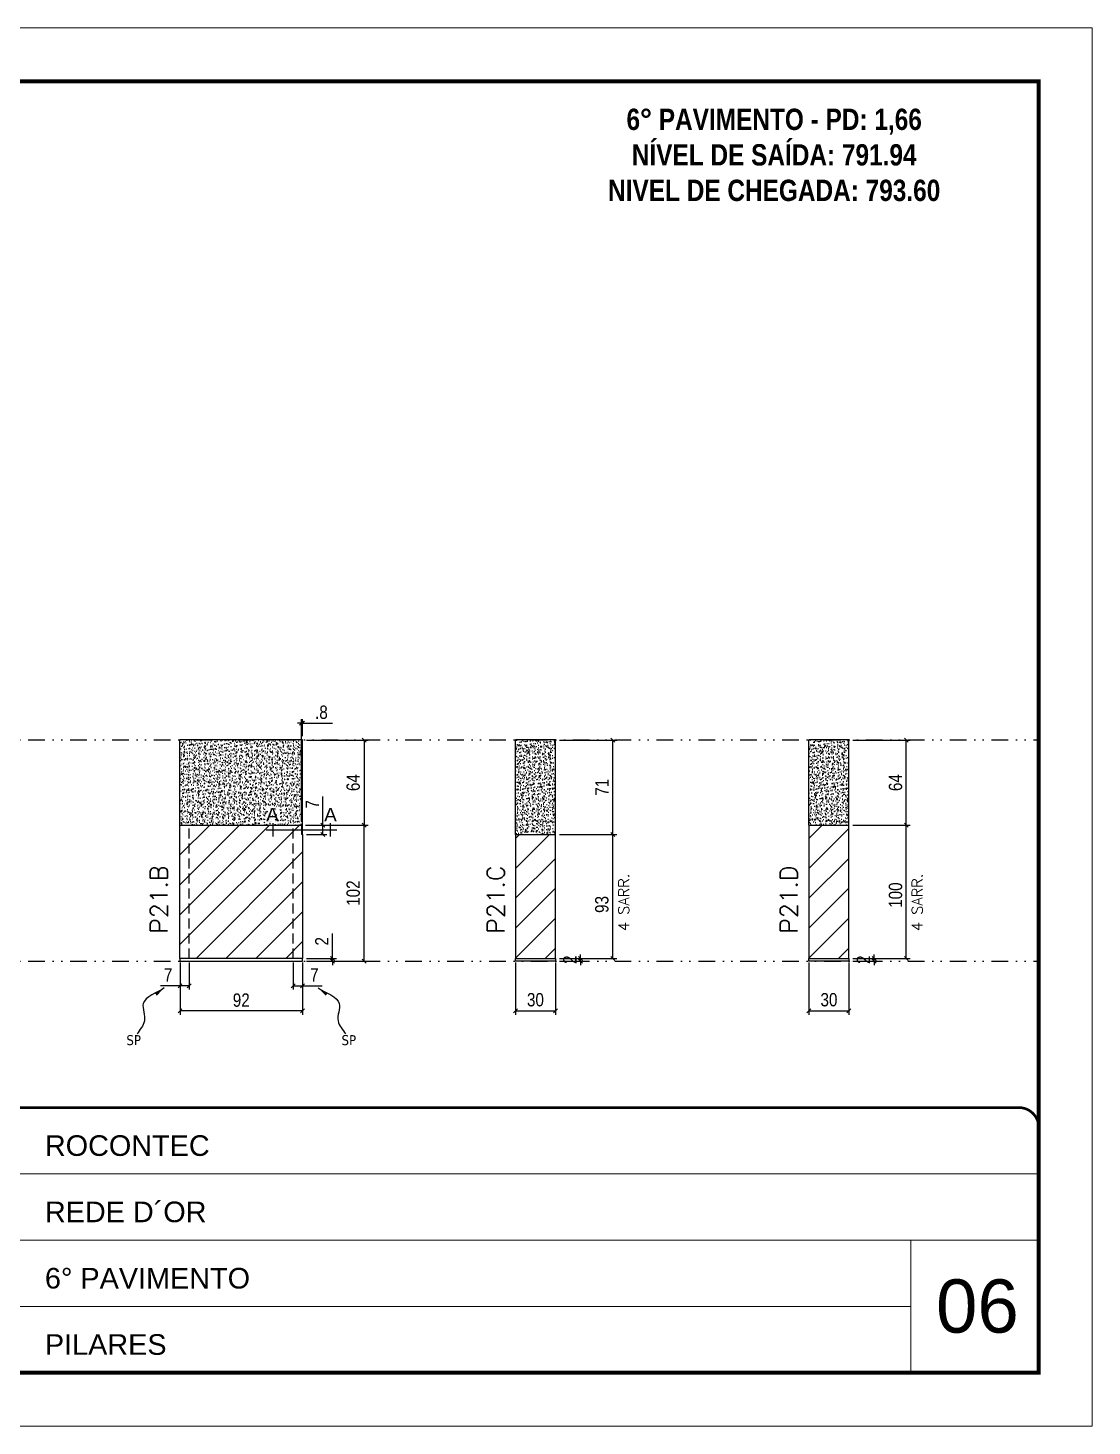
# Model space of a CAD drawing. Extents: x 28748 to 35002, y 14885 to 43501.
# Drawn here: x 31033 to 31832, y 41302 to 42352 of the extents above; entities that cross this region are included whole.
import ezdxf
from ezdxf.enums import TextEntityAlignment as Align

# ---------------------------------------------------------------- set-up
doc = ezdxf.new("R2010")
doc.units = 0
for name, pattern in [('CONTINUO', [0]), ('DASHED', [0.75, 0.5, -0.25]), ('DIVIDE2', [0.625, 0.25, -0.125, 0, -0.125, 0, -0.125]), ('HIDDEN', [0.375, 0.25, -0.125])]:
    doc.linetypes.add(name, pattern=pattern)
for name, color, linetype, lineweight in [('CARIMBO', 255, 'Continuous', 9), ('Folhas', 255, 'Continuous', 9), ('Hachura', 251, 'Continuous', 9), ('SARRAFO DE PRESSAO', 251, 'DASHED', 9), ('Texto Seção', 7, 'Continuous', 15)]:
    doc.layers.add(name, color=color, linetype=linetype, lineweight=lineweight)
for name, color, linetype in [('COTA', 241, 'Continuous'), ('detalhes', 4, 'Continuous'), ('NOMENCLATURA', 7, 'Continuous'), ('Nível', 160, 'Continuous'), ('Painéis', 200, 'Continuous'), ('Sarrafo de Pressão', 42, 'HIDDEN'), ('texto', 7, 'Continuous')]:
    doc.layers.add(name, color=color, linetype=linetype)
doc.styles.add('ARIAL', font='arial.ttf')
doc.styles.add('COTA TECNICA', font='techl___.ttf', dxfattribs={"height": 10})
doc.styles.add('COTA TECNICA-50', font='techl___.ttf', dxfattribs={"height": 10})
doc.styles.add('REGUA-120', font='ROMANS.shx', dxfattribs={"height": 15})
doc.styles.add('ROMANC', font='techb___.ttf', dxfattribs={"height": 2.5})
doc.styles.add('ROMANS', font='romans.shx')
doc.styles.get("Standard").update_dxf_attribs({"font": 'arial.ttf'})
doc.dimstyles.new('COTA PAINEL-50', dxfattribs={"dimtxt": 10, "dimasz": 3, "dimexe": 3, "dimexo": 3, "dimgap": 3, "dimtad": 1, "dimdec": 1, "dimzin": 12, "dimdsep": 46, "dimtxsty": 'COTA TECNICA-50', "dimblk1": 'OBLIQUE', "dimblk2": 'OBLIQUE', "dimsah": 1, "dimcen": 0.9, "dimclrd": 4, "dimclre": 4, "dimclrt": 240, "dimadec": 1, "dimazin": 3, "dimtfac": 1, "dimtdec": 1, "dimtmove": 0, "dimatfit": 3, "dimfxl": 1, "dimtolj": 1, "dimtzin": 12, "dimarcsym": 0})
doc.dimstyles.new('PAINEL', dxfattribs={"dimtxt": 10, "dimasz": 3, "dimexe": 3, "dimexo": 3, "dimgap": 3, "dimtad": 1, "dimdec": 1, "dimzin": 12, "dimdsep": 46, "dimtxsty": 'COTA TECNICA', "dimblk1": 'OBLIQUE', "dimblk2": 'OBLIQUE', "dimsah": 1, "dimcen": 0.9, "dimclrd": 4, "dimclre": 4, "dimclrt": 240, "dimadec": 1, "dimazin": 3, "dimtfac": 1, "dimtdec": 1, "dimtmove": 0, "dimatfit": 3, "dimfxl": 1, "dimtolj": 1, "dimtzin": 12, "dimarcsym": 0})
doc.dimstyles.get("Standard").update_dxf_attribs({"dimtxt": 0.18, "dimasz": 0.18, "dimexe": 0.18, "dimexo": 0.0625, "dimgap": 0.09, "dimtad": 0, "dimtih": 1, "dimtoh": 1, "dimdec": 4, "dimzin": 0, "dimdsep": 46, "dimtxsty": 'Standard', "dimcen": 0.09, "dimadec": 0, "dimazin": 0, "dimtfac": 1, "dimtdec": 4, "dimtofl": 0, "dimtmove": 0, "dimatfit": 3, "dimfxl": 1, "dimtolj": 1, "dimtzin": 0, "dimarcsym": 0})

# ---------------------------------------------------------------- blocks, each defined once
blk = doc.blocks.new('9999999999')
at = {"color": 30, "linetype": 'CONTINUO'}
for p, q in [((98564.6, 34379.6), (99584, 34379.6)), ((98564.6, 34329.8), (99488, 34329.8)), ((99584, 34329.8), (99488, 34329.8)), ((99488, 34329.8), (99488, 34230.2)), ((98564.6, 34280), (99488, 34280))]:
    blk.add_line(p, q, dxfattribs=at)
at = {"color": 30, "linetype": 'CONTINUO', "const_width": 2}
blk.add_lwpolyline([(99584, 34230.2), (99584, 34414.4, 0.414214), (99569, 34429.4), (98229, 34429.4, 0.414214), (98214, 34414.4), (98214, 34245.2, 0.414214), (98229, 34230.2), (99584, 34230.2)], format="xyb", dxfattribs=at)
at = {"layer": 'Folhas'}
blk.add_lwpolyline([(98139, 34190.2), (99624, 34190.2), (99624, 35240.2), (98139, 35240.2)], close=True, dxfattribs=at)
at = {"layer": 'Folhas', "color": 30, "const_width": 3}
blk.add_lwpolyline([(98214, 34230.2), (99584, 34230.2), (99584, 35200.2), (98214, 35200.2)], close=True, dxfattribs=at)
at = {"color": 7, "linetype": 'Continuous', "ltscale": 5, "style": 'ARIAL'}
for s, height, p in [('ROCONTEC', 15.48, (98837.7, 34393.1)), ('REDE D´OR', 15.48, (98837.7, 34343.3)), ('6° PAVIMENTO', 15.483, (98837.7, 34293.5)), ('PILARES', 15.48, (98837.7, 34243.7))]:
    blk.add_text(s, height=height, dxfattribs=at).set_placement(p)
blk = doc.blocks.new('_Oblique')
at = {"color": 0, "linetype": 'ByBlock', "lineweight": -2}
blk.add_line((-0.5, -0.5), (0.5, 0.5), dxfattribs=at)
blk = doc.blocks.new('*D208')
at = {"layer": 'COTA', "color": 4, "lineweight": -2, "transparency": 16777216}
for p, q in [((31398.9, 41650.4), (31398.9, 41611.1)), ((31428.9, 41650.4), (31428.9, 41611.1)), ((31398.9, 41614.1), (31428.9, 41614.1))]:
    blk.add_line(p, q, dxfattribs=at)
at = {"layer": 'Defpoints', "color": 0, "transparency": 16777216}
for p in [(31398.9, 41653.4), (31428.9, 41653.4), (31428.9, 41614.1)]:
    blk.add_point(p, dxfattribs=at)
at = {"layer": 'COTA', "color": 4, "lineweight": -2, "transparency": 16777216, "xscale": 3, "yscale": 3, "zscale": 3, "rotation": 180}
blk.add_blockref('_Oblique', (31398.9, 41614.1), dxfattribs=at)
at = {"layer": 'COTA', "color": 4, "lineweight": -2, "transparency": 16777216, "xscale": 3, "yscale": 3, "zscale": 3}
blk.add_blockref('_Oblique', (31428.9, 41614.1), dxfattribs=at)
at = {"layer": 'COTA', "color": 240, "transparency": 16777216, "insert": (31413.9, 41622.3), "char_height": 10, "attachment_point": 5, "style": 'COTA TECNICA'}
blk.add_mtext('\\A1;30', dxfattribs=at)
blk = doc.blocks.new('*D209')
at = {"layer": 'COTA', "color": 4, "lineweight": -2, "transparency": 16777216}
for p, q in [((31447.8, 41653.4), (31447.8, 41656.4)), ((31431.9, 41653.4), (31450.8, 41653.4)), ((31431.9, 41651.4), (31450.8, 41651.4)), ((31447.8, 41651.4), (31447.8, 41653.4)), ((31447.8, 41651.4), (31447.8, 41648.4))]:
    blk.add_line(p, q, dxfattribs=at)
at = {"layer": 'Defpoints', "color": 0, "transparency": 16777216}
for p in [(31428.9, 41653.4), (31428.9, 41651.4), (31447.8, 41653.4)]:
    blk.add_point(p, dxfattribs=at)
at = {"layer": 'COTA', "color": 4, "lineweight": -2, "transparency": 16777216, "xscale": 3, "yscale": 3, "zscale": 3}
for p, rotation in [((31447.8, 41653.4), 270), ((31447.8, 41651.4), 90)]:
    blk.add_blockref('_Oblique', p, dxfattribs=dict(at, rotation=rotation))
at = {"layer": 'COTA', "color": 240, "transparency": 16777216, "insert": (31439.8, 41652.4), "char_height": 10, "attachment_point": 5, "rotation": 90, "style": 'COTA TECNICA-50'}
blk.add_mtext('\\A1;2', dxfattribs=at)
blk = doc.blocks.new('*D1466')
at = {"layer": 'COTA', "color": 4, "linetype": 'ByBlock', "lineweight": -2, "transparency": 16777216}
for p, q in [((31431.9, 41746.4), (31475, 41746.4)), ((31472, 41653.4), (31472, 41746.4)), ((31431.9, 41653.4), (31475, 41653.4))]:
    blk.add_line(p, q, dxfattribs=at)
at = {"layer": 'Defpoints', "color": 0, "linetype": 'ByBlock', "transparency": 16777216}
for p in [(31428.9, 41746.4), (31472, 41746.4), (31428.9, 41653.4)]:
    blk.add_point(p, dxfattribs=at)
at = {"layer": 'COTA', "color": 4, "linetype": 'ByBlock', "lineweight": -2, "transparency": 16777216, "xscale": 3, "yscale": 3, "zscale": 3}
for p, rotation in [((31472, 41746.4), 90), ((31472, 41653.4), 270)]:
    blk.add_blockref('_Oblique', p, dxfattribs=dict(at, rotation=rotation))
at = {"layer": 'COTA', "color": 240, "linetype": 'ByBlock', "transparency": 16777216, "insert": (31463.8, 41693.9), "char_height": 10, "attachment_point": 5, "rotation": 90, "style": 'COTA TECNICA'}
blk.add_mtext('\\A1;93', dxfattribs=at)
blk = doc.blocks.new('*D2279')
at = {"layer": 'COTA', "color": 4, "lineweight": -2, "transparency": 16777216}
for p, q in [((31431.9, 41817.4), (31475, 41817.4)), ((31472, 41746.4), (31472, 41817.4)), ((31431.9, 41746.4), (31475, 41746.4))]:
    blk.add_line(p, q, dxfattribs=at)
at = {"layer": 'Defpoints', "color": 0, "transparency": 16777216}
for p in [(31428.9, 41817.4), (31472, 41817.4), (31428.9, 41746.4)]:
    blk.add_point(p, dxfattribs=at)
at = {"layer": 'COTA', "color": 4, "lineweight": -2, "transparency": 16777216, "xscale": 3, "yscale": 3, "zscale": 3}
for p, rotation in [((31472, 41817.4), 90), ((31472, 41746.4), 270)]:
    blk.add_blockref('_Oblique', p, dxfattribs=dict(at, rotation=rotation))
at = {"layer": 'COTA', "color": 240, "transparency": 16777216, "insert": (31463.9, 41781.9), "char_height": 10, "attachment_point": 5, "rotation": 90, "style": 'COTA TECNICA'}
blk.add_mtext('\\A1;71', dxfattribs=at)
blk = doc.blocks.new('*D2280')
at = {"layer": 'COTA', "color": 4, "lineweight": -2, "transparency": 16777216}
for p, q in [((31619.3, 41650.4), (31619.3, 41611.1)), ((31649.3, 41650.4), (31649.3, 41611.1)), ((31619.3, 41614.1), (31649.3, 41614.1))]:
    blk.add_line(p, q, dxfattribs=at)
at = {"layer": 'Defpoints', "color": 0, "transparency": 16777216}
for p in [(31619.3, 41653.4), (31649.3, 41653.4), (31649.3, 41614.1)]:
    blk.add_point(p, dxfattribs=at)
at = {"layer": 'COTA', "color": 4, "lineweight": -2, "transparency": 16777216, "xscale": 3, "yscale": 3, "zscale": 3, "rotation": 180}
blk.add_blockref('_Oblique', (31619.3, 41614.1), dxfattribs=at)
at = {"layer": 'COTA', "color": 4, "lineweight": -2, "transparency": 16777216, "xscale": 3, "yscale": 3, "zscale": 3}
blk.add_blockref('_Oblique', (31649.3, 41614.1), dxfattribs=at)
at = {"layer": 'COTA', "color": 240, "transparency": 16777216, "insert": (31634.3, 41622.3), "char_height": 10, "attachment_point": 5, "style": 'COTA TECNICA'}
blk.add_mtext('\\A1;30', dxfattribs=at)
blk = doc.blocks.new('*D2281')
at = {"layer": 'COTA', "color": 4, "lineweight": -2, "transparency": 16777216}
for p, q in [((31668.2, 41653.4), (31668.2, 41656.4)), ((31652.3, 41653.4), (31671.2, 41653.4)), ((31652.3, 41651.4), (31671.2, 41651.4)), ((31668.2, 41651.4), (31668.2, 41653.4)), ((31668.2, 41651.4), (31668.2, 41648.4))]:
    blk.add_line(p, q, dxfattribs=at)
at = {"layer": 'Defpoints', "color": 0, "transparency": 16777216}
for p in [(31649.3, 41653.4), (31649.3, 41651.4), (31668.2, 41653.4)]:
    blk.add_point(p, dxfattribs=at)
at = {"layer": 'COTA', "color": 4, "lineweight": -2, "transparency": 16777216, "xscale": 3, "yscale": 3, "zscale": 3}
for p, rotation in [((31668.2, 41653.4), 270), ((31668.2, 41651.4), 90)]:
    blk.add_blockref('_Oblique', p, dxfattribs=dict(at, rotation=rotation))
at = {"layer": 'COTA', "color": 240, "transparency": 16777216, "insert": (31660.2, 41652.4), "char_height": 10, "attachment_point": 5, "rotation": 90, "style": 'COTA TECNICA-50'}
blk.add_mtext('\\A1;2', dxfattribs=at)
blk = doc.blocks.new('*D2282')
at = {"layer": 'COTA', "color": 4, "linetype": 'ByBlock', "lineweight": -2, "transparency": 16777216}
for p, q in [((31652.3, 41753.4), (31695.4, 41753.4)), ((31692.4, 41653.4), (31692.4, 41753.4)), ((31652.3, 41653.4), (31695.4, 41653.4))]:
    blk.add_line(p, q, dxfattribs=at)
at = {"layer": 'Defpoints', "color": 0, "linetype": 'ByBlock', "transparency": 16777216}
for p in [(31649.3, 41753.4), (31692.4, 41753.4), (31649.3, 41653.4)]:
    blk.add_point(p, dxfattribs=at)
at = {"layer": 'COTA', "color": 4, "linetype": 'ByBlock', "lineweight": -2, "transparency": 16777216, "xscale": 3, "yscale": 3, "zscale": 3}
for p, rotation in [((31692.4, 41753.4), 90), ((31692.4, 41653.4), 270)]:
    blk.add_blockref('_Oblique', p, dxfattribs=dict(at, rotation=rotation))
at = {"layer": 'COTA', "color": 240, "linetype": 'ByBlock', "transparency": 16777216, "insert": (31684.3, 41700.9), "char_height": 10, "attachment_point": 5, "rotation": 90, "style": 'COTA TECNICA'}
blk.add_mtext('\\A1;100', dxfattribs=at)
blk = doc.blocks.new('*D2283')
at = {"layer": 'COTA', "color": 4, "lineweight": -2, "transparency": 16777216}
for p, q in [((31652.3, 41817.4), (31695.4, 41817.4)), ((31692.4, 41753.4), (31692.4, 41817.4)), ((31652.3, 41753.4), (31695.4, 41753.4))]:
    blk.add_line(p, q, dxfattribs=at)
at = {"layer": 'Defpoints', "color": 0, "transparency": 16777216}
for p in [(31649.3, 41817.4), (31692.4, 41817.4), (31649.3, 41753.4)]:
    blk.add_point(p, dxfattribs=at)
at = {"layer": 'COTA', "color": 4, "lineweight": -2, "transparency": 16777216, "xscale": 3, "yscale": 3, "zscale": 3}
for p, rotation in [((31692.4, 41817.4), 90), ((31692.4, 41753.4), 270)]:
    blk.add_blockref('_Oblique', p, dxfattribs=dict(at, rotation=rotation))
at = {"layer": 'COTA', "color": 240, "transparency": 16777216, "insert": (31684.3, 41785.4), "char_height": 10, "attachment_point": 5, "rotation": 90, "style": 'COTA TECNICA'}
blk.add_mtext('\\A1;64', dxfattribs=at)
blk = doc.blocks.new('*D2287')
at = {"layer": 'COTA', "color": 4, "lineweight": -2, "transparency": 16777216}
for p, q in [((31147, 41650.4), (31147, 41611)), ((31239, 41650.4), (31239, 41611)), ((31239, 41614), (31147, 41614))]:
    blk.add_line(p, q, dxfattribs=at)
at = {"layer": 'Defpoints', "color": 0, "transparency": 16777216}
for p in [(31147, 41653.4), (31239, 41653.4), (31147, 41614)]:
    blk.add_point(p, dxfattribs=at)
at = {"layer": 'COTA', "color": 4, "lineweight": -2, "transparency": 16777216, "xscale": 3, "yscale": 3, "zscale": 3, "rotation": 180}
blk.add_blockref('_Oblique', (31147, 41614), dxfattribs=at)
at = {"layer": 'COTA', "color": 4, "lineweight": -2, "transparency": 16777216, "xscale": 3, "yscale": 3, "zscale": 3}
blk.add_blockref('_Oblique', (31239, 41614), dxfattribs=at)
at = {"layer": 'COTA', "color": 240, "transparency": 16777216, "insert": (31193, 41622), "char_height": 10, "attachment_point": 5, "style": 'COTA TECNICA'}
blk.add_mtext('\\A1;92', dxfattribs=at)
blk = doc.blocks.new('*D2288')
at = {"layer": 'COTA', "color": 4, "lineweight": -2, "transparency": 16777216}
for p, q in [((31232, 41650.4), (31232, 41629.9)), ((31239, 41648.4), (31239, 41629.9)), ((31232, 41632.9), (31239, 41632.9)), ((31239, 41632.9), (31253.7, 41632.9))]:
    blk.add_line(p, q, dxfattribs=at)
at = {"layer": 'Defpoints', "color": 0, "transparency": 16777216}
for p in [(31232, 41653.4), (31239, 41651.4), (31239, 41632.9)]:
    blk.add_point(p, dxfattribs=at)
at = {"layer": 'COTA', "color": 4, "lineweight": -2, "transparency": 16777216, "xscale": 3, "yscale": 3, "zscale": 3, "rotation": 180}
blk.add_blockref('_Oblique', (31232, 41632.9), dxfattribs=at)
at = {"layer": 'COTA', "color": 4, "lineweight": -2, "transparency": 16777216, "xscale": 3, "yscale": 3, "zscale": 3}
blk.add_blockref('_Oblique', (31239, 41632.9), dxfattribs=at)
at = {"layer": 'COTA', "color": 240, "transparency": 16777216, "insert": (31247.9, 41641), "char_height": 10, "attachment_point": 5, "style": 'COTA TECNICA-50'}
blk.add_mtext('\\A1;7', dxfattribs=at)
blk = doc.blocks.new('*D2289')
at = {"layer": 'COTA', "color": 4, "lineweight": -2, "transparency": 16777216}
for p, q in [((31147, 41648.4), (31147, 41629.9)), ((31154, 41650.4), (31154, 41629.9)), ((31147, 41632.9), (31132.3, 41632.9)), ((31154, 41632.9), (31147, 41632.9))]:
    blk.add_line(p, q, dxfattribs=at)
at = {"layer": 'Defpoints', "color": 0, "transparency": 16777216}
for p in [(31147, 41651.4), (31154, 41653.4), (31147, 41632.9)]:
    blk.add_point(p, dxfattribs=at)
at = {"layer": 'COTA', "color": 4, "lineweight": -2, "transparency": 16777216, "xscale": 3, "yscale": 3, "zscale": 3, "rotation": 180}
blk.add_blockref('_Oblique', (31147, 41632.9), dxfattribs=at)
at = {"layer": 'COTA', "color": 4, "lineweight": -2, "transparency": 16777216, "xscale": 3, "yscale": 3, "zscale": 3}
blk.add_blockref('_Oblique', (31154, 41632.9), dxfattribs=at)
at = {"layer": 'COTA', "color": 240, "transparency": 16777216, "insert": (31138.1, 41641), "char_height": 10, "attachment_point": 5, "style": 'COTA TECNICA-50'}
blk.add_mtext('\\A1;7', dxfattribs=at)
blk = doc.blocks.new('*D2290')
at = {"layer": 'COTA', "color": 4, "lineweight": -2, "transparency": 16777216}
for p, q in [((31242, 41753.4), (31288.2, 41753.4)), ((31285.2, 41651.4), (31285.2, 41753.4)), ((31242, 41651.4), (31288.2, 41651.4))]:
    blk.add_line(p, q, dxfattribs=at)
at = {"layer": 'Defpoints', "color": 0, "transparency": 16777216}
for p in [(31239, 41753.4), (31285.2, 41753.4), (31239, 41651.4)]:
    blk.add_point(p, dxfattribs=at)
at = {"layer": 'COTA', "color": 4, "lineweight": -2, "transparency": 16777216, "xscale": 3, "yscale": 3, "zscale": 3}
for p, rotation in [((31285.2, 41753.4), 90), ((31285.2, 41651.4), 270)]:
    blk.add_blockref('_Oblique', p, dxfattribs=dict(at, rotation=rotation))
at = {"layer": 'COTA', "color": 240, "transparency": 16777216, "insert": (31277.1, 41702.4), "char_height": 10, "attachment_point": 5, "rotation": 90, "style": 'COTA TECNICA-50'}
blk.add_mtext('\\A1;102', dxfattribs=at)
blk = doc.blocks.new('*D2291')
at = {"layer": 'COTA', "color": 4, "lineweight": -2, "transparency": 16777216}
for p, q in [((31261.5, 41653.4), (31261.5, 41672.2)), ((31242, 41653.4), (31264.5, 41653.4)), ((31242, 41651.4), (31264.5, 41651.4)), ((31261.5, 41651.4), (31261.5, 41653.4)), ((31261.5, 41651.4), (31261.5, 41648.4))]:
    blk.add_line(p, q, dxfattribs=at)
at = {"layer": 'Defpoints', "color": 0, "transparency": 16777216}
for p in [(31239, 41653.4), (31239, 41651.4), (31261.5, 41651.4)]:
    blk.add_point(p, dxfattribs=at)
at = {"layer": 'COTA', "color": 4, "lineweight": -2, "transparency": 16777216, "xscale": 3, "yscale": 3, "zscale": 3}
for p, rotation in [((31261.5, 41653.4), 270), ((31261.5, 41651.4), 90)]:
    blk.add_blockref('_Oblique', p, dxfattribs=dict(at, rotation=rotation))
at = {"layer": 'COTA', "color": 240, "transparency": 16777216, "insert": (31253.5, 41666.2), "char_height": 10, "attachment_point": 5, "rotation": 90, "style": 'COTA TECNICA-50'}
blk.add_mtext('\\A1;2', dxfattribs=at)
blk = doc.blocks.new('*D2292')
at = {"layer": 'COTA', "color": 4, "lineweight": -2, "transparency": 16777216}
for p, q in [((31238.2, 41756.4), (31238.2, 41833.1)), ((31239, 41820.4), (31239, 41833.1)), ((31238.2, 41830.1), (31235.2, 41830.1)), ((31238.2, 41830.1), (31239, 41830.1)), ((31239, 41830.1), (31261.4, 41830.1))]:
    blk.add_line(p, q, dxfattribs=at)
at = {"layer": 'Defpoints', "color": 0, "transparency": 16777216}
for p in [(31239, 41830.1), (31239, 41817.4), (31238.2, 41753.4)]:
    blk.add_point(p, dxfattribs=at)
at = {"layer": 'COTA', "color": 4, "lineweight": -2, "transparency": 16777216, "xscale": 3, "yscale": 3, "zscale": 3}
blk.add_blockref('_Oblique', (31238.2, 41830.1), dxfattribs=at)
at = {"layer": 'COTA', "color": 4, "lineweight": -2, "transparency": 16777216, "xscale": 3, "yscale": 3, "zscale": 3, "rotation": 180}
blk.add_blockref('_Oblique', (31239, 41830.1), dxfattribs=at)
at = {"layer": 'COTA', "color": 240, "transparency": 16777216, "insert": (31253.2, 41838.2), "char_height": 10, "attachment_point": 5, "style": 'COTA TECNICA'}
blk.add_mtext('\\A1;.8', dxfattribs=at)
blk = doc.blocks.new('*D2293')
at = {"layer": 'COTA', "color": 4, "lineweight": -2, "transparency": 16777216}
for p, q in [((31242, 41817.4), (31288.2, 41817.4)), ((31285.2, 41817.4), (31285.2, 41753.4)), ((31241.2, 41753.4), (31288.2, 41753.4))]:
    blk.add_line(p, q, dxfattribs=at)
at = {"layer": 'Defpoints', "color": 0, "transparency": 16777216}
for p in [(31239, 41817.4), (31238.2, 41753.4), (31285.2, 41753.4)]:
    blk.add_point(p, dxfattribs=at)
at = {"layer": 'COTA', "color": 4, "lineweight": -2, "transparency": 16777216, "xscale": 3, "yscale": 3, "zscale": 3}
for p, rotation in [((31285.2, 41817.4), 90), ((31285.2, 41753.4), 270)]:
    blk.add_blockref('_Oblique', p, dxfattribs=dict(at, rotation=rotation))
at = {"layer": 'COTA', "color": 240, "transparency": 16777216, "insert": (31277.1, 41785.4), "char_height": 10, "attachment_point": 5, "rotation": 90, "style": 'COTA TECNICA'}
blk.add_mtext('\\A1;64', dxfattribs=at)
blk = doc.blocks.new('*D2294')
at = {"layer": 'COTA', "color": 4, "lineweight": -2, "transparency": 16777216}
for p, q in [((31254.3, 41753.4), (31254.3, 41774.9)), ((31241.2, 41753.4), (31257.3, 41753.4)), ((31254.3, 41746.4), (31254.3, 41753.4)), ((31242, 41746.4), (31257.3, 41746.4))]:
    blk.add_line(p, q, dxfattribs=at)
at = {"layer": 'Defpoints', "color": 0, "transparency": 16777216}
for p in [(31238.2, 41753.4), (31254.3, 41753.4), (31239, 41746.4)]:
    blk.add_point(p, dxfattribs=at)
at = {"layer": 'COTA', "color": 4, "lineweight": -2, "transparency": 16777216, "xscale": 3, "yscale": 3, "zscale": 3}
for p, rotation in [((31254.3, 41753.4), 90), ((31254.3, 41746.4), 270)]:
    blk.add_blockref('_Oblique', p, dxfattribs=dict(at, rotation=rotation))
at = {"layer": 'COTA', "color": 240, "transparency": 16777216, "insert": (31246.3, 41769.1), "char_height": 10, "attachment_point": 5, "rotation": 90, "style": 'COTA TECNICA'}
blk.add_mtext('\\A1;7', dxfattribs=at)

msp = doc.modelspace()

# ---------------------------------------------------------------- hatches: boundary and pattern name
at = {"layer": 'COTA', "linetype": 'ByBlock'}
h = msp.add_hatch(dxfattribs=at)
h.set_pattern_fill('AR-CONC', color=256, scale=0.03)
h.set_pattern_definition([(50, (269.197, 0), (5.46554007, -0.47817257), [0.5715, -6.2865]), (355, (269.197, 0), (-1.05730264, 5.73170536), [0.4572, -5.0292175]), (100.451445, (269.6526, -0.04), (4.4082374, 5.25353256), [0.48570026, -5.34270734]), (46.1842, (269.197, 1.524), (8.1323712, -1.2612698), [0.85725, -9.42975]), (96.635558, (269.875, 1.419), (7.122124, 7.4227837), [0.7285507, -8.0140682]), (351.184151, (269.197, 1.524), (7.122124, 7.4227837), [0.685799, -7.543792]), (21, (269.959, 1.143), (4.54843174, -3.06795595), [0.5715, -6.2865]), (326, (269.959, 1.143), (1.85406085, 5.525639), [0.4572, -5.0292]), (71.451445, (270.338, 0.8873), (6.4024926, 2.45768307), [0.48570026, -5.3426981]), (37.5, (269.1972, 0), (0.0926581, 2.536651166), [0, -4.96824, 0, -5.1054, 0, -5.04825]), (7.5, (269.1972, 0), (2.00458988, 3.00541724), [0, -2.91084, 0, -4.85394, 0, -1.92405]), (327.5, (267.498, 0), (4.067717855, -0.17186232), [0, -1.905, 0, -5.9436, 0, -7.8867]), (317.5, (266.736, 0), (4.44387544, 0.76279473), [0, -2.4765, 0, -3.94716, 0, -5.6007])])
h.paths.add_polyline_path([(31238.19, 41753.41), (31238.19, 41749.91), (31238.99, 41749.91), (31238.99, 41817.41), (31146.99, 41817.41), (31146.99, 41753.41)])
h.paths.add_polyline_path([(31209.06, 41753.66), (31223.73, 41753.66), (31223.73, 41768.99), (31209.06, 41768.99)], flags=24)
h = msp.add_hatch(dxfattribs=at)
h.set_pattern_fill('AR-CONC', color=256, scale=0.03)
h.paths.add_polyline_path([(31428.92, 41817.41), (31398.92, 41817.41), (31398.92, 41746.41), (31428.92, 41746.41)])
h = msp.add_hatch(dxfattribs=at)
h.set_pattern_fill('AR-CONC', color=256, scale=0.03)
h.set_pattern_definition([(50, (220.368, 0), (5.46554007, -0.47817257), [0.5715, -6.2865]), (355, (220.368, 0), (-1.05730264, 5.73170536), [0.4572, -5.0292175]), (100.451445, (220.8234, -0.04), (4.4082374, 5.25353256), [0.48570026, -5.34270734]), (46.1842, (220.368, 1.524), (8.1323712, -1.2612698), [0.85725, -9.42975]), (96.635558, (221.046, 1.419), (7.122124, 7.4227837), [0.7285507, -8.0140682]), (351.184151, (220.368, 1.524), (7.122124, 7.4227837), [0.685799, -7.543792]), (21, (221.13, 1.143), (4.54843174, -3.06795595), [0.5715, -6.2865]), (326, (221.13, 1.143), (1.85406085, 5.525639), [0.4572, -5.0292]), (71.451445, (221.509, 0.8873), (6.4024926, 2.45768307), [0.48570026, -5.3426981]), (37.5, (220.368, 0), (0.0926581, 2.536651166), [0, -4.96824, 0, -5.1054, 0, -5.04825]), (7.5, (220.368, 0), (2.00458988, 3.00541724), [0, -2.91084, 0, -4.85394, 0, -1.92405]), (327.5, (218.6687, 0), (4.067717855, -0.17186232), [0, -1.905, 0, -5.9436, 0, -7.8867]), (317.5, (217.9067, 0), (4.44387544, 0.76279473), [0, -2.4765, 0, -3.94716, 0, -5.6007])])
h.paths.add_polyline_path([(31649.29, 41817.41), (31619.29, 41817.41), (31619.29, 41753.41), (31649.29, 41753.41)])
at = {"layer": 'Hachura', "linetype": 'ByBlock'}
h = msp.add_hatch(dxfattribs=at)
h.set_pattern_fill('ANSI31', color=256, scale=5)
h.set_pattern_definition([(45, (-100003.46, 8218.5), (-11.2253202, 11.2253202), [])])
h.paths.add_polyline_path([(31146.99, 41753.41), (31238.99, 41753.41), (31238.99, 41653.41), (31146.99, 41653.41)])
h = msp.add_hatch(dxfattribs=at)
h.set_pattern_fill('ANSI31', color=256, scale=5)
h.set_pattern_definition([(45, (-100082.29, 8218.5), (-11.2253202, 11.2253202), [])])
h.paths.add_polyline_path([(31649.29, 41753.41), (31619.29, 41753.41), (31619.29, 41653.41), (31649.29, 41653.41)])
h = msp.add_hatch(dxfattribs=at)
h.set_pattern_fill('ANSI31', color=256, scale=5)
h.set_pattern_definition([(45, (-100302.658, 8218.5), (-11.2253202, 11.2253202), [])])
h.paths.add_polyline_path([(31428.92, 41746.41), (31398.92, 41746.41), (31398.92, 41653.41), (31428.92, 41653.41)])

# ---------------------------------------------------------------- linework, layer by layer
at = {"layer": 'COTA'}
for p, q in [((31146.99, 41753.41), (31146.99, 41817.41)), ((31238.99, 41817.41), (31146.99, 41817.41)), ((31238.99, 41746.41), (31238.99, 41817.41)), ((31398.92, 41746.41), (31398.92, 41817.41)), ((31428.92, 41817.41), (31398.92, 41817.41)), ((31428.92, 41746.41), (31428.92, 41817.41)), ((31619.29, 41753.41), (31619.29, 41817.41)), ((31649.29, 41817.41), (31619.29, 41817.41)), ((31649.29, 41753.41), (31649.29, 41817.41))]:
    msp.add_line(p, q, dxfattribs=at)
at = {"layer": 'detalhes'}
for p, q in [((31211.59, 41749.91), (31264.79, 41749.91)), ((31216.59, 41754.91), (31216.59, 41744.91)), ((31259.79, 41754.91), (31259.79, 41744.91))]:
    msp.add_line(p, q, dxfattribs=at)
at = {"layer": 'Nível', "color": 4, "linetype": 'DIVIDE2', "ltscale": 50}
for p, q in [((30781.5, 41817.41), (31791.84, 41817.41)), ((30781.5, 41651.41), (31791.84, 41651.41))]:
    msp.add_line(p, q, dxfattribs=at)
at = {"layer": 'Painéis'}
for p, q in [((31146.99, 41653.41), (31146.99, 41753.41)), ((31146.99, 41753.41), (31238.19, 41753.41)), ((31238.19, 41753.41), (31238.19, 41746.41)), ((31619.29, 41753.41), (31649.29, 41753.41)), ((31238.99, 41746.41), (31238.19, 41746.41)), ((31238.99, 41746.41), (31238.99, 41653.41)), ((31398.92, 41746.41), (31428.92, 41746.41)), ((31238.99, 41653.41), (31146.99, 41653.41))]:
    msp.add_line(p, q, dxfattribs=at)
for points in [[(31619.29, 41753.41), (31619.29, 41653.41), (31649.29, 41653.41), (31649.29, 41753.41)], [(31398.92, 41746.41), (31398.92, 41653.41), (31428.92, 41653.41), (31428.92, 41746.41)]]:
    msp.add_lwpolyline(points, dxfattribs=at)
for points in [[(31238.99, 41653.41), (31146.99, 41653.41), (31146.99, 41651.41), (31238.99, 41651.41)], [(31398.92, 41653.41), (31428.92, 41653.41), (31428.92, 41651.41), (31398.92, 41651.41)], [(31619.29, 41653.41), (31649.29, 41653.41), (31649.29, 41651.41), (31619.29, 41651.41)]]:
    msp.add_lwpolyline(points, close=True, dxfattribs=at)
at = {"layer": 'Sarrafo de Pressão', "ltscale": 30}
for p, q in [((31153.99, 41653.41), (31153.99, 41753.41)), ((31231.99, 41653.41), (31231.99, 41753.41))]:
    msp.add_line(p, q, dxfattribs=at)

# ---------------------------------------------------------------- block references
at = {"layer": 'SARRAFO DE PRESSAO', "color": 6, "linetype": 'ByBlock'}
msp.add_blockref('9999999999', (-67792.14, 7111.96), dxfattribs=at)

# ---------------------------------------------------------------- texts
at = {"layer": 'CARIMBO', "style": 'ARIAL'}
msp.add_text('06', height=40, dxfattribs=at).set_placement((31714.7, 41372.31))
at = {"layer": 'detalhes', "color": 0, "linetype": 'Continuous', "style": 'ARIAL'}
for p in [(31216.4, 41761.33), (31259.99, 41761.33)]:
    msp.add_text('A', height=10.22, dxfattribs=at).set_placement(p, align=Align.MIDDLE_CENTER)
at = {"layer": 'NOMENCLATURA', "color": 2, "insert": (31593.17, 42318.23), "char_height": 16, "attachment_point": 2, "style": 'ROMANC'}
msp.add_mtext_dynamic_manual_height_columns('\\P6° PAVIMENTO - PD: 1,66\\PNÍVEL DE SAÍDA: 791.94\\PNIVEL DE CHEGADA: 793.60', width=300.2766, gutter_width=1, heights=[0], dxfattribs=at)
at = {"layer": 'texto', "color": 0, "char_height": 7.5, "attachment_point": 5}
for insert in [(31112.21, 41591.92), (31273.77, 41591.92)]:
    msp.add_mtext('{\\fTahoma|b0|i0|c0|p34;\\C4;SP}', dxfattribs=dict(at, insert=insert))
at = {"layer": 'Texto Seção', "linetype": 'Continuous', "style": 'ROMANS'}
for p in [(31484.19, 41673.81), (31704.56, 41673.81)]:
    msp.add_text('4 SARR.', height=8, rotation=90, dxfattribs=at).set_placement(p)
at = {"layer": 'Texto Seção', "char_height": 13, "width": 285.3299, "attachment_point": 7, "rotation": 90, "style": 'REGUA-120'}
for s, insert in [('P21.B', (31137.69, 41671.88)), ('P21.C', (31390.59, 41671.88)), ('P21.D', (31610.66, 41671.88))]:
    msp.add_mtext(s, dxfattribs=dict(at, insert=insert))

# ---------------------------------------------------------------- dimensions: what is measured, and where the dimension line sits
at = {"layer": 'COTA'}
for base, p1, p2, angle, dimstyle, picture, middle in [((31238.99, 41830.06), (31238.19, 41753.41), (31238.99, 41817.41), 180, 'PAINEL', '*D2292', (31253.21, 41838.16)), ((31285.23, 41753.41), (31238.99, 41817.41), (31238.19, 41753.41), 90, 'PAINEL', '*D2293', (31277.13, 41785.41)), ((31472.01, 41817.41), (31428.92, 41746.41), (31428.92, 41817.41), 90, 'PAINEL', '*D2279', (31463.93, 41781.91)), ((31692.37, 41817.41), (31649.29, 41753.41), (31649.29, 41817.41), 90, 'PAINEL', '*D2283', (31684.27, 41785.41)), ((31285.23, 41753.41), (31238.99, 41651.41), (31238.99, 41753.41), 90, 'COTA PAINEL-50', '*D2290', (31277.13, 41702.41)), ((31146.99, 41632.9), (31153.99, 41653.41), (31146.99, 41651.41), 180, 'COTA PAINEL-50', '*D2289', (31138.13, 41640.98)), ((31238.99, 41632.9), (31231.99, 41653.41), (31238.99, 41651.41), 0, 'COTA PAINEL-50', '*D2288', (31247.86, 41640.98))]:
    dim = msp.add_linear_dim(base=base, p1=p1, p2=p2, angle=angle, dimstyle=dimstyle, dxfattribs=at)
    dim.commit()
    dim.dimension.update_dxf_attribs({"geometry": picture, "text_midpoint": middle})
for base, p1, p2, dimstyle, picture, middle in [((31254.33, 41753.41), (31238.99, 41746.41), (31238.19, 41753.41), 'PAINEL', '*D2294', (31254.33, 41769.06)), ((31261.52, 41651.41), (31238.99, 41653.41), (31238.99, 41651.41), 'COTA PAINEL-50', '*D2291', (31261.52, 41666.16)), ((31447.83, 41653.41), (31428.92, 41651.41), (31428.92, 41653.41), 'COTA PAINEL-50', '*D209', (31447.83, 41652.41)), ((31668.2, 41653.41), (31649.29, 41651.41), (31649.29, 41653.41), 'COTA PAINEL-50', '*D2281', (31668.2, 41652.41))]:
    dim = msp.add_linear_dim(base=base, p1=p1, p2=p2, angle=90, dimstyle=dimstyle, dxfattribs=at)
    dim.commit()
    dim.dimension.update_dxf_attribs({"geometry": picture, "text_midpoint": middle, "dimtype": 160})
at = {"layer": 'COTA', "linetype": 'ByBlock'}
for base, p1, p2, picture, middle in [((31692.37, 41753.41), (31649.29, 41653.41), (31649.29, 41753.41), '*D2282', (31692.37, 41700.91)), ((31472.01, 41746.41), (31428.92, 41653.41), (31428.92, 41746.41), '*D1466', (31472.01, 41693.91))]:
    dim = msp.add_linear_dim(base=base, p1=p1, p2=p2, angle=90, dimstyle='PAINEL', dxfattribs=at)
    dim.commit()
    dim.dimension.update_dxf_attribs({"geometry": picture, "text_midpoint": middle, "dimtype": 160})
at = {"layer": 'COTA'}
dim = msp.add_linear_dim(base=(31146.99, 41613.96), p1=(31238.99, 41653.41), p2=(31146.99, 41653.41), angle=180, dimstyle='PAINEL', override={"dimarcsym": 2}, dxfattribs=at)
dim.commit()
dim.dimension.update_dxf_attribs({"geometry": '*D2287', "text_midpoint": (31192.99, 41622.05)})
for base, p1, p2, picture, middle in [((31428.92, 41614.07), (31398.92, 41653.41), (31428.92, 41653.41), '*D208', (31413.92, 41622.29)), ((31649.29, 41614.07), (31619.29, 41653.41), (31649.29, 41653.41), '*D2280', (31634.29, 41622.29))]:
    dim = msp.add_linear_dim(base=base, p1=p1, p2=p2, dimstyle='PAINEL', override={"dimarcsym": 2}, dxfattribs=at)
    dim.commit()
    dim.dimension.update_dxf_attribs({"geometry": picture, "text_midpoint": middle})

# ---------------------------------------------------------------- leaders
at = {"layer": 'COTA', "path_type": 1}
for points in [[(31135.16, 41631.23), (31119.38, 41619.4), (31120.3, 41606.39), (31114.75, 41596.61)], [(31250.82, 41631.23), (31266.61, 41619.4), (31265.68, 41606.39), (31271.23, 41596.61)]]:
    msp.add_leader(points, dimstyle='Standard', override={"dimasz": 8}, dxfattribs=at)

doc.saveas('drawing.dxf')
